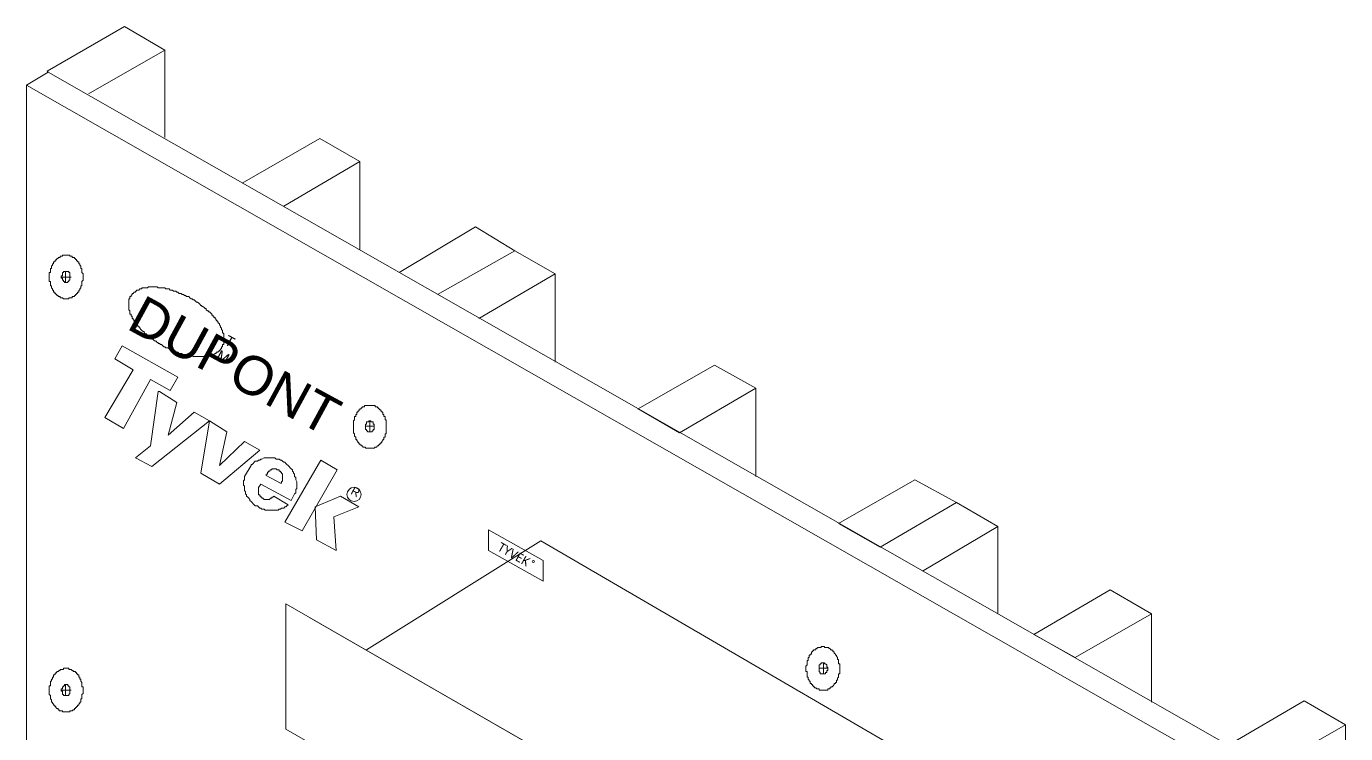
# Model space of a CAD drawing. Header units: inches. Extents: x 0 to 32.7, y -0.1 to 22.9.
# Drawn here: x 14.95 to 16.967, y 4.465 to 5.547 of the extents above; entities that cross this region are included whole.
import ezdxf

# ---------------------------------------------------------------- set-up
doc = ezdxf.new("R2010")
doc.units = ezdxf.units.IN
doc.header["$MEASUREMENT"] = 0
doc.layers.add('PDF_Geometry', color=7, linetype='Continuous', true_color=0x5d5d5d)
doc.layers.add('PDF_Text', color=7, linetype='Continuous')
doc.styles.add('PDF Arial', font='arial.ttf')
doc.styles.add('PDF Chief Blueprint', font='Chief_Blueprint.ttf')
doc.styles.add('PDF Malgun Gothic', font='malgun.ttf')

msp = doc.modelspace()

# ---------------------------------------------------------------- linework, layer by layer
at = {"layer": 'PDF_Geometry', "color": 253, "lineweight": 18, "true_color": 0xa2a2a2}
for points in [[(15.0454, 5.4436), (15.1621, 5.5103), (15.1004, 5.5469), (14.9821, 5.4786), (14.9838, 5.4769)], [(15.1621, 5.3769), (15.1621, 5.5103)], [(15.3438, 5.2719), (15.4604, 5.3403), (15.3988, 5.3753), (15.2804, 5.3069)], [(15.4604, 5.2053), (15.4604, 5.3403)], [(15.5204, 5.1703), (15.6371, 5.2403), (15.6971, 5.2036)], [(15.6421, 5.1003), (15.7588, 5.1686), (15.6971, 5.2036), (15.5788, 5.1369)], [(15.7588, 5.0336), (15.7588, 5.1686)], [(16.0654, 4.8586), (16.0654, 4.9936), (16.0021, 5.0286), (15.8854, 4.9619), (15.9488, 4.9253), (16.0654, 4.9936)], [(16.3721, 4.8186), (16.4354, 4.7819), (16.3204, 4.7136)], [(16.4354, 4.7819), (16.4354, 4.6486)], [(16.6704, 4.5136), (16.6704, 4.6486), (16.6071, 4.6853), (16.4904, 4.6169), (16.5538, 4.5819), (16.6704, 4.6486)], [(16.8504, 1.4636), (16.9671, 1.5319), (16.9671, 4.4786), (16.9038, 4.5153), (16.7871, 4.4469), (16.8504, 4.4119), (16.9671, 4.4786)]]:
    msp.add_lwpolyline(points, dxfattribs=at)
at = {"layer": 'PDF_Geometry', "color": 254, "lineweight": 18, "true_color": 0xe1e1e1}
msp.add_lwpolyline([(16.8171, 1.4453), (16.8504, 1.4636), (16.8504, 4.4119), (14.9838, 5.4769), (14.9504, 5.4569)], dxfattribs=at)
at = {"layer": 'PDF_Geometry', "color": 7, "lineweight": 18}
msp.add_lwpolyline([(16.8171, 1.4453), (16.8171, 4.3919), (14.9504, 5.4569), (14.9504, 2.5253)], close=True, dxfattribs=at)
at = {"layer": 'PDF_Geometry', "lineweight": 18}
for points in [[(15.0104, 5.1969), (15.0121, 5.1969), (15.0138, 5.1969), (15.0154, 5.1969), (15.0171, 5.1969), (15.0171, 5.1953), (15.0188, 5.1953), (15.0204, 5.1953), (15.0204, 5.1936), (15.0221, 5.1936), (15.0238, 5.1936), (15.0238, 5.1919), (15.0254, 5.1919), (15.0254, 5.1903), (15.0271, 5.1903), (15.0271, 5.1886), (15.0288, 5.1886), (15.0288, 5.1869), (15.0304, 5.1869), (15.0304, 5.1853), (15.0304, 5.1836), (15.0321, 5.1836), (15.0321, 5.1819), (15.0338, 5.1803), (15.0338, 5.1786), (15.0338, 5.1769), (15.0354, 5.1769), (15.0354, 5.1753), (15.0354, 5.1736), (15.0354, 5.1719), (15.0354, 5.1703), (15.0371, 5.1686), (15.0371, 5.1669), (15.0371, 5.1653), (15.0371, 5.1636), (15.0371, 5.1619), (15.0371, 5.1603), (15.0371, 5.1586), (15.0354, 5.1569), (15.0354, 5.1553), (15.0354, 5.1536), (15.0354, 5.1519), (15.0354, 5.1503), (15.0338, 5.1503), (15.0338, 5.1486), (15.0338, 5.1469), (15.0321, 5.1453), (15.0321, 5.1436), (15.0304, 5.1436), (15.0304, 5.1419), (15.0304, 5.1403), (15.0288, 5.1403), (15.0288, 5.1386), (15.0271, 5.1386), (15.0271, 5.1369), (15.0254, 5.1369), (15.0254, 5.1353), (15.0238, 5.1353), (15.0238, 5.1336), (15.0221, 5.1336), (15.0204, 5.1336), (15.0204, 5.1319), (15.0188, 5.1319), (15.0171, 5.1319), (15.0154, 5.1319), (15.0154, 5.1303), (15.0138, 5.1303), (15.0121, 5.1303), (15.0104, 5.1303), (15.0088, 5.1303), (15.0071, 5.1303), (15.0054, 5.1319), (15.0038, 5.1319), (15.0021, 5.1319), (15.0021, 5.1336), (15.0004, 5.1336), (14.9988, 5.1336), (14.9988, 5.1353), (14.9971, 5.1353), (14.9971, 5.1369), (14.9954, 5.1369), (14.9954, 5.1386), (14.9938, 5.1386), (14.9938, 5.1403), (14.9921, 5.1403), (14.9921, 5.1419), (14.9921, 5.1436), (14.9904, 5.1436), (14.9904, 5.1453), (14.9888, 5.1469), (14.9888, 5.1486), (14.9888, 5.1503), (14.9871, 5.1503), (14.9871, 5.1519), (14.9871, 5.1536), (14.9871, 5.1553), (14.9871, 5.1569), (14.9854, 5.1569), (14.9854, 5.1586), (14.9854, 5.1603), (14.9854, 5.1619), (14.9854, 5.1636), (14.9854, 5.1653), (14.9854, 5.1669), (14.9854, 5.1686), (14.9854, 5.1703), (14.9871, 5.1703), (14.9871, 5.1719), (14.9871, 5.1736), (14.9871, 5.1753), (14.9871, 5.1769), (14.9888, 5.1769), (14.9888, 5.1786), (14.9888, 5.1803), (14.9904, 5.1819), (14.9904, 5.1836), (14.9921, 5.1836), (14.9921, 5.1853), (14.9921, 5.1869), (14.9938, 5.1869), (14.9938, 5.1886), (14.9954, 5.1886), (14.9954, 5.1903), (14.9971, 5.1903), (14.9971, 5.1919), (14.9988, 5.1919), (14.9988, 5.1936), (15.0004, 5.1936), (15.0021, 5.1936), (15.0021, 5.1953), (15.0038, 5.1953), (15.0054, 5.1953), (15.0054, 5.1969), (15.0071, 5.1969), (15.0088, 5.1969)], [(15.4754, 4.9669), (15.4771, 4.9669), (15.4788, 4.9669), (15.4804, 4.9669), (15.4821, 4.9669), (15.4838, 4.9669), (15.4838, 4.9653), (15.4854, 4.9653), (15.4871, 4.9653), (15.4871, 4.9636), (15.4888, 4.9636), (15.4888, 4.9619), (15.4904, 4.9619), (15.4904, 4.9603), (15.4921, 4.9603), (15.4921, 4.9586), (15.4938, 4.9586), (15.4938, 4.9569), (15.4954, 4.9569), (15.4954, 4.9553), (15.4954, 4.9536), (15.4971, 4.9536), (15.4971, 4.9519), (15.4971, 4.9503), (15.4988, 4.9503), (15.4988, 4.9486), (15.4988, 4.9469), (15.4988, 4.9453), (15.5004, 4.9453), (15.5004, 4.9436), (15.5004, 4.9419), (15.5004, 4.9403), (15.5004, 4.9386), (15.5004, 4.9369), (15.5004, 4.9353), (15.5004, 4.9336), (15.5004, 4.9319), (15.5004, 4.9303), (15.5004, 4.9286), (15.5004, 4.9269), (15.5004, 4.9253), (15.5004, 4.9236), (15.4988, 4.9236), (15.4988, 4.9219), (15.4988, 4.9203), (15.4988, 4.9186), (15.4971, 4.9186), (15.4971, 4.9169), (15.4971, 4.9153), (15.4954, 4.9153), (15.4954, 4.9136), (15.4938, 4.9119), (15.4938, 4.9103), (15.4921, 4.9103), (15.4921, 4.9086), (15.4904, 4.9086), (15.4904, 4.9069), (15.4888, 4.9069), (15.4888, 4.9053), (15.4871, 4.9053), (15.4854, 4.9036), (15.4838, 4.9036), (15.4821, 4.9019), (15.4804, 4.9019), (15.4788, 4.9019), (15.4771, 4.9019), (15.4754, 4.9019), (15.4738, 4.9019), (15.4721, 4.9019), (15.4704, 4.9019), (15.4688, 4.9019), (15.4688, 4.9036), (15.4671, 4.9036), (15.4654, 4.9036), (15.4638, 4.9053), (15.4621, 4.9053), (15.4621, 4.9069), (15.4604, 4.9069), (15.4604, 4.9086), (15.4588, 4.9086), (15.4588, 4.9103), (15.4571, 4.9103), (15.4571, 4.9119), (15.4554, 4.9136), (15.4554, 4.9153), (15.4538, 4.9153), (15.4538, 4.9169), (15.4538, 4.9186), (15.4521, 4.9203), (15.4521, 4.9219), (15.4521, 4.9236), (15.4504, 4.9253), (15.4504, 4.9269), (15.4504, 4.9286), (15.4504, 4.9303), (15.4504, 4.9319), (15.4504, 4.9336), (15.4504, 4.9353), (15.4504, 4.9369), (15.4504, 4.9386), (15.4504, 4.9403), (15.4504, 4.9419), (15.4504, 4.9436), (15.4521, 4.9453), (15.4521, 4.9469), (15.4521, 4.9486), (15.4521, 4.9503), (15.4538, 4.9503), (15.4538, 4.9519), (15.4538, 4.9536), (15.4554, 4.9536), (15.4554, 4.9553), (15.4554, 4.9569), (15.4571, 4.9569), (15.4571, 4.9586), (15.4588, 4.9586), (15.4588, 4.9603), (15.4604, 4.9603), (15.4604, 4.9619), (15.4621, 4.9619), (15.4621, 4.9636), (15.4638, 4.9636), (15.4638, 4.9653), (15.4654, 4.9653), (15.4671, 4.9653), (15.4671, 4.9669), (15.4688, 4.9669), (15.4704, 4.9669), (15.4721, 4.9669), (15.4738, 4.9669)], [(16.1688, 4.5986), (16.1704, 4.5986), (16.1704, 4.5969), (16.1721, 4.5969), (16.1738, 4.5969), (16.1754, 4.5969), (16.1771, 4.5969), (16.1771, 4.5953), (16.1788, 4.5953), (16.1804, 4.5936), (16.1821, 4.5936), (16.1821, 4.5919), (16.1838, 4.5919), (16.1838, 4.5903), (16.1854, 4.5903), (16.1854, 4.5886), (16.1871, 4.5869), (16.1871, 4.5853), (16.1888, 4.5853), (16.1888, 4.5836), (16.1904, 4.5819), (16.1904, 4.5803), (16.1904, 4.5786), (16.1921, 4.5786), (16.1921, 4.5769), (16.1921, 4.5753), (16.1921, 4.5736), (16.1921, 4.5719), (16.1938, 4.5719), (16.1938, 4.5703), (16.1938, 4.5686), (16.1938, 4.5669), (16.1938, 4.5653), (16.1938, 4.5636), (16.1938, 4.5619), (16.1938, 4.5603), (16.1938, 4.5586), (16.1938, 4.5569), (16.1921, 4.5569), (16.1921, 4.5553), (16.1921, 4.5536), (16.1921, 4.5519), (16.1904, 4.5503), (16.1904, 4.5486), (16.1904, 4.5469), (16.1888, 4.5469), (16.1888, 4.5453), (16.1888, 4.5436), (16.1871, 4.5436), (16.1871, 4.5419), (16.1854, 4.5419), (16.1854, 4.5403), (16.1838, 4.5386), (16.1821, 4.5369), (16.1804, 4.5369), (16.1804, 4.5353), (16.1788, 4.5353), (16.1788, 4.5336), (16.1771, 4.5336), (16.1754, 4.5336), (16.1754, 4.5319), (16.1738, 4.5319), (16.1721, 4.5319), (16.1704, 4.5319), (16.1688, 4.5319), (16.1671, 4.5319), (16.1654, 4.5319), (16.1638, 4.5319), (16.1621, 4.5319), (16.1621, 4.5336), (16.1604, 4.5336), (16.1588, 4.5336), (16.1571, 4.5353), (16.1554, 4.5353), (16.1554, 4.5369), (16.1538, 4.5369), (16.1538, 4.5386), (16.1521, 4.5386), (16.1521, 4.5403), (16.1504, 4.5403), (16.1504, 4.5419), (16.1488, 4.5419), (16.1488, 4.5436), (16.1488, 4.5453), (16.1471, 4.5453), (16.1471, 4.5469), (16.1454, 4.5486), (16.1454, 4.5503), (16.1454, 4.5519), (16.1438, 4.5519), (16.1438, 4.5536), (16.1438, 4.5553), (16.1438, 4.5569), (16.1438, 4.5586), (16.1438, 4.5603), (16.1421, 4.5603), (16.1421, 4.5619), (16.1421, 4.5636), (16.1421, 4.5653), (16.1421, 4.5669), (16.1421, 4.5686), (16.1438, 4.5703), (16.1438, 4.5719), (16.1438, 4.5736), (16.1438, 4.5753), (16.1438, 4.5769), (16.1454, 4.5769), (16.1454, 4.5786), (16.1454, 4.5803), (16.1454, 4.5819), (16.1471, 4.5819), (16.1471, 4.5836), (16.1471, 4.5853), (16.1488, 4.5853), (16.1488, 4.5869), (16.1504, 4.5869), (16.1504, 4.5886), (16.1504, 4.5903), (16.1521, 4.5903), (16.1521, 4.5919), (16.1538, 4.5919), (16.1538, 4.5936), (16.1554, 4.5936), (16.1571, 4.5936), (16.1571, 4.5953), (16.1588, 4.5953), (16.1604, 4.5969), (16.1621, 4.5969), (16.1638, 4.5969), (16.1654, 4.5969), (16.1654, 4.5986), (16.1671, 4.5986)], [(15.0104, 4.5653), (15.0121, 4.5653), (15.0138, 4.5653), (15.0154, 4.5653), (15.0154, 4.5636), (15.0171, 4.5636), (15.0188, 4.5636), (15.0204, 4.5619), (15.0221, 4.5619), (15.0221, 4.5603), (15.0238, 4.5603), (15.0254, 4.5603), (15.0254, 4.5586), (15.0271, 4.5586), (15.0271, 4.5569), (15.0288, 4.5569), (15.0288, 4.5553), (15.0304, 4.5553), (15.0304, 4.5536), (15.0304, 4.5519), (15.0321, 4.5519), (15.0321, 4.5503), (15.0321, 4.5486), (15.0338, 4.5486), (15.0338, 4.5469), (15.0338, 4.5453), (15.0354, 4.5436), (15.0354, 4.5419), (15.0354, 4.5403), (15.0354, 4.5386), (15.0354, 4.5369), (15.0371, 4.5369), (15.0371, 4.5353), (15.0371, 4.5336), (15.0371, 4.5319), (15.0371, 4.5303), (15.0371, 4.5286), (15.0371, 4.5269), (15.0354, 4.5253), (15.0354, 4.5236), (15.0354, 4.5219), (15.0354, 4.5203), (15.0354, 4.5186), (15.0338, 4.5186), (15.0338, 4.5169), (15.0338, 4.5153), (15.0338, 4.5136), (15.0321, 4.5136), (15.0321, 4.5119), (15.0304, 4.5103), (15.0304, 4.5086), (15.0288, 4.5086), (15.0288, 4.5069), (15.0271, 4.5069), (15.0271, 4.5053), (15.0254, 4.5053), (15.0254, 4.5036), (15.0238, 4.5036), (15.0238, 4.5019), (15.0221, 4.5019), (15.0204, 4.5003), (15.0188, 4.5003), (15.0171, 4.5003), (15.0171, 4.4986), (15.0154, 4.4986), (15.0138, 4.4986), (15.0121, 4.4986), (15.0104, 4.4986), (15.0088, 4.4986), (15.0071, 4.4986), (15.0054, 4.4986), (15.0054, 4.5003), (15.0038, 4.5003), (15.0021, 4.5003), (15.0004, 4.5003), (15.0004, 4.5019), (14.9988, 4.5019), (14.9988, 4.5036), (14.9971, 4.5036), (14.9954, 4.5053), (14.9954, 4.5069), (14.9938, 4.5069), (14.9938, 4.5086), (14.9921, 4.5086), (14.9921, 4.5103), (14.9904, 4.5119), (14.9904, 4.5136), (14.9888, 4.5136), (14.9888, 4.5153), (14.9888, 4.5169), (14.9871, 4.5186), (14.9871, 4.5203), (14.9871, 4.5219), (14.9871, 4.5236), (14.9854, 4.5253), (14.9854, 4.5269), (14.9854, 4.5286), (14.9854, 4.5303), (14.9854, 4.5319), (14.9854, 4.5336), (14.9854, 4.5353), (14.9854, 4.5369), (14.9854, 4.5386), (14.9871, 4.5386), (14.9871, 4.5403), (14.9871, 4.5419), (14.9871, 4.5436), (14.9871, 4.5453), (14.9888, 4.5453), (14.9888, 4.5469), (14.9888, 4.5486), (14.9904, 4.5486), (14.9904, 4.5503), (14.9904, 4.5519), (14.9921, 4.5519), (14.9921, 4.5536), (14.9921, 4.5553), (14.9938, 4.5553), (14.9938, 4.5569), (14.9954, 4.5569), (14.9954, 4.5586), (14.9971, 4.5586), (14.9971, 4.5603), (14.9988, 4.5603), (15.0004, 4.5619), (15.0021, 4.5619), (15.0021, 4.5636), (15.0038, 4.5636), (15.0054, 4.5636), (15.0071, 4.5636), (15.0071, 4.5653), (15.0088, 4.5653)]]:
    msp.add_lwpolyline(points, close=True, dxfattribs=at)
at = {"layer": 'PDF_Geometry', "color": 251, "lineweight": 18, "true_color": 0x686868}
for points in [[(15.0104, 5.1719), (15.0121, 5.1719), (15.0138, 5.1719), (15.0154, 5.1719), (15.0154, 5.1703), (15.0171, 5.1703), (15.0171, 5.1686), (15.0171, 5.1669), (15.0171, 5.1653), (15.0171, 5.1636), (15.0188, 5.1636), (15.0171, 5.1636), (15.0171, 5.1619), (15.0171, 5.1603), (15.0171, 5.1586), (15.0154, 5.1586), (15.0154, 5.1569), (15.0138, 5.1569), (15.0138, 5.1553), (15.0121, 5.1553), (15.0104, 5.1553), (15.0088, 5.1553), (15.0088, 5.1569), (15.0071, 5.1569), (15.0071, 5.1586), (15.0054, 5.1586), (15.0054, 5.1603), (15.0054, 5.1619), (15.0038, 5.1619), (15.0038, 5.1636), (15.0038, 5.1653), (15.0054, 5.1653), (15.0054, 5.1669), (15.0054, 5.1686), (15.0054, 5.1703), (15.0071, 5.1703), (15.0071, 5.1719), (15.0088, 5.1719)], [(15.2504, 5.0569), (15.2488, 5.0569), (15.2488, 5.0553), (15.2488, 5.0536), (15.2471, 5.0536), (15.2471, 5.0519), (15.2454, 5.0519), (15.2454, 5.0503), (15.2438, 5.0503), (15.2438, 5.0486), (15.2421, 5.0486), (15.2404, 5.0486), (15.2404, 5.0469), (15.2388, 5.0469), (15.2371, 5.0453), (15.2354, 5.0453), (15.2338, 5.0453), (15.2321, 5.0436), (15.2304, 5.0436), (15.2288, 5.0436), (15.2271, 5.0436), (15.2271, 5.0419), (15.2254, 5.0419), (15.2238, 5.0419), (15.2221, 5.0419), (15.2204, 5.0419), (15.2188, 5.0419), (15.2171, 5.0419), (15.2154, 5.0419), (15.2138, 5.0419), (15.2121, 5.0419), (15.2104, 5.0419), (15.2088, 5.0419), (15.2071, 5.0419), (15.2054, 5.0419), (15.2038, 5.0436), (15.2021, 5.0436), (15.2004, 5.0436), (15.1988, 5.0436), (15.1971, 5.0436), (15.1954, 5.0453), (15.1938, 5.0453), (15.1921, 5.0453), (15.1904, 5.0453), (15.1888, 5.0453), (15.1888, 5.0469), (15.1871, 5.0469), (15.1854, 5.0469), (15.1838, 5.0469), (15.1821, 5.0486), (15.1804, 5.0486), (15.1788, 5.0486), (15.1788, 5.0503), (15.1771, 5.0503), (15.1754, 5.0503), (15.1738, 5.0519), (15.1721, 5.0519), (15.1704, 5.0519), (15.1688, 5.0536), (15.1671, 5.0553), (15.1654, 5.0553), (15.1638, 5.0553), (15.1621, 5.0569), (15.1604, 5.0569), (15.1588, 5.0586), (15.1571, 5.0603), (15.1554, 5.0603), (15.1538, 5.0619), (15.1521, 5.0619), (15.1521, 5.0636), (15.1504, 5.0636), (15.1488, 5.0653), (15.1471, 5.0653), (15.1454, 5.0669), (15.1438, 5.0686), (15.1421, 5.0686), (15.1404, 5.0703), (15.1388, 5.0719), (15.1371, 5.0736), (15.1354, 5.0753), (15.1338, 5.0753), (15.1338, 5.0769), (15.1321, 5.0769), (15.1304, 5.0786), (15.1304, 5.0803), (15.1288, 5.0803), (15.1271, 5.0819), (15.1254, 5.0836), (15.1238, 5.0853), (15.1238, 5.0869), (15.1221, 5.0869), (15.1221, 5.0886), (15.1204, 5.0886), (15.1204, 5.0903), (15.1188, 5.0903), (15.1188, 5.0919), (15.1188, 5.0936), (15.1171, 5.0936), (15.1171, 5.0953), (15.1154, 5.0953), (15.1154, 5.0969), (15.1138, 5.0986), (15.1138, 5.1003), (15.1121, 5.1003), (15.1121, 5.1019), (15.1121, 5.1036), (15.1104, 5.1036), (15.1104, 5.1053), (15.1104, 5.1069), (15.1088, 5.1069), (15.1088, 5.1086), (15.1088, 5.1103), (15.1088, 5.1119), (15.1071, 5.1136), (15.1071, 5.1153), (15.1071, 5.1169), (15.1071, 5.1186), (15.1071, 5.1203), (15.1071, 5.1219), (15.1071, 5.1236), (15.1071, 5.1253), (15.1071, 5.1269), (15.1071, 5.1286), (15.1071, 5.1303), (15.1088, 5.1303), (15.1088, 5.1319), (15.1088, 5.1336), (15.1104, 5.1336), (15.1104, 5.1353), (15.1121, 5.1369), (15.1121, 5.1386), (15.1138, 5.1386), (15.1154, 5.1403), (15.1171, 5.1403), (15.1171, 5.1419), (15.1188, 5.1419), (15.1188, 5.1436), (15.1204, 5.1436), (15.1221, 5.1436), (15.1238, 5.1453), (15.1254, 5.1453), (15.1271, 5.1453), (15.1271, 5.1469), (15.1288, 5.1469), (15.1304, 5.1469), (15.1321, 5.1469), (15.1338, 5.1469), (15.1354, 5.1469), (15.1371, 5.1486), (15.1388, 5.1486), (15.1404, 5.1486), (15.1421, 5.1486), (15.1438, 5.1486), (15.1454, 5.1486), (15.1471, 5.1486), (15.1488, 5.1486), (15.1504, 5.1486), (15.1521, 5.1469), (15.1538, 5.1469), (15.1554, 5.1469), (15.1571, 5.1469), (15.1588, 5.1469), (15.1604, 5.1469), (15.1621, 5.1469), (15.1638, 5.1453), (15.1654, 5.1453), (15.1671, 5.1453), (15.1688, 5.1453), (15.1704, 5.1436), (15.1721, 5.1436), (15.1738, 5.1436), (15.1754, 5.1419), (15.1771, 5.1419), (15.1788, 5.1419), (15.1804, 5.1403), (15.1821, 5.1403), (15.1838, 5.1386), (15.1854, 5.1386), (15.1871, 5.1386), (15.1888, 5.1369), (15.1904, 5.1369), (15.1921, 5.1353), (15.1938, 5.1353), (15.1954, 5.1336), (15.1971, 5.1336), (15.1988, 5.1336), (15.2004, 5.1319), (15.2021, 5.1303), (15.2038, 5.1303), (15.2054, 5.1286), (15.2071, 5.1286), (15.2088, 5.1269), (15.2104, 5.1253), (15.2121, 5.1253), (15.2138, 5.1236), (15.2154, 5.1219), (15.2171, 5.1203), (15.2188, 5.1203), (15.2188, 5.1186), (15.2204, 5.1186), (15.2221, 5.1169), (15.2238, 5.1153), (15.2254, 5.1153), (15.2254, 5.1136), (15.2271, 5.1119), (15.2288, 5.1119), (15.2288, 5.1103), (15.2304, 5.1103), (15.2321, 5.1086), (15.2338, 5.1069), (15.2338, 5.1053), (15.2354, 5.1053), (15.2354, 5.1036), (15.2371, 5.1036), (15.2371, 5.1019), (15.2388, 5.1019), (15.2388, 5.1003), (15.2404, 5.0986), (15.2404, 5.0969), (15.2421, 5.0969), (15.2421, 5.0953), (15.2438, 5.0953), (15.2438, 5.0936), (15.2454, 5.0919), (15.2454, 5.0903), (15.2471, 5.0886), (15.2471, 5.0869), (15.2488, 5.0853), (15.2488, 5.0836), (15.2504, 5.0819), (15.2504, 5.0803), (15.2504, 5.0786), (15.2521, 5.0769), (15.2521, 5.0753), (15.2521, 5.0736), (15.2521, 5.0719), (15.2521, 5.0703), (15.2521, 5.0686), (15.2521, 5.0669), (15.2521, 5.0653), (15.2521, 5.0636), (15.2521, 5.0619), (15.2521, 5.0603), (15.2504, 5.0603), (15.2504, 5.0586)], [(15.1821, 5.0103), (15.1704, 4.9903), (15.1404, 5.0069), (15.0988, 4.9319), (15.0704, 4.9486), (15.1138, 5.0219), (15.0854, 5.0386), (15.0971, 5.0586)], [(15.1538, 4.9886), (15.1804, 4.9719), (15.1671, 4.9219), (15.2071, 4.9569), (15.2304, 4.9436), (15.1421, 4.8736), (15.1171, 4.8869), (15.1404, 4.9053), (15.1521, 4.9886)], [(15.2571, 4.9269), (15.2454, 4.8753), (15.2838, 4.9119), (15.3071, 4.8986), (15.2454, 4.8469), (15.2171, 4.8636), (15.2304, 4.9436)], [(15.4754, 4.9436), (15.4771, 4.9436), (15.4771, 4.9419), (15.4788, 4.9419), (15.4804, 4.9419), (15.4804, 4.9403), (15.4804, 4.9386), (15.4821, 4.9386), (15.4821, 4.9369), (15.4821, 4.9353), (15.4821, 4.9336), (15.4821, 4.9319), (15.4821, 4.9303), (15.4804, 4.9303), (15.4804, 4.9286), (15.4788, 4.9286), (15.4788, 4.9269), (15.4771, 4.9269), (15.4754, 4.9269), (15.4738, 4.9269), (15.4721, 4.9269), (15.4721, 4.9286), (15.4704, 4.9286), (15.4704, 4.9303), (15.4688, 4.9303), (15.4688, 4.9319), (15.4688, 4.9336), (15.4688, 4.9353), (15.4688, 4.9369), (15.4688, 4.9386), (15.4704, 4.9386), (15.4704, 4.9403), (15.4704, 4.9419), (15.4721, 4.9419), (15.4738, 4.9419), (15.4738, 4.9436)], [(15.3504, 4.8753), (15.3488, 4.8769), (15.3471, 4.8786), (15.3454, 4.8803), (15.3438, 4.8803), (15.3421, 4.8819), (15.3404, 4.8836), (15.3388, 4.8836), (15.3371, 4.8853), (15.3338, 4.8853), (15.3321, 4.8853), (15.3304, 4.8869), (15.3288, 4.8869), (15.3254, 4.8869), (15.3238, 4.8869), (15.3221, 4.8869), (15.3188, 4.8869), (15.3171, 4.8869), (15.3154, 4.8869), (15.3138, 4.8869), (15.3104, 4.8853), (15.3088, 4.8853), (15.3071, 4.8836), (15.3054, 4.8836), (15.3038, 4.8819), (15.3004, 4.8819), (15.2988, 4.8803), (15.2971, 4.8786), (15.2954, 4.8769), (15.2938, 4.8769), (15.2938, 4.8753), (15.2838, 4.8586), (15.2838, 4.8569), (15.2838, 4.8536), (15.2821, 4.8519), (15.2821, 4.8503), (15.2821, 4.8486), (15.2821, 4.8453), (15.2838, 4.8436), (15.2838, 4.8419), (15.2838, 4.8386), (15.2838, 4.8369), (15.2854, 4.8353), (15.2854, 4.8319), (15.2871, 4.8303), (15.2871, 4.8286), (15.2888, 4.8269), (15.2904, 4.8253), (15.2921, 4.8236), (15.2921, 4.8219), (15.2938, 4.8203), (15.2954, 4.8186), (15.2971, 4.8169), (15.2988, 4.8153), (15.3004, 4.8136), (15.3038, 4.8136), (15.3054, 4.8119), (15.3071, 4.8103), (15.3088, 4.8103), (15.3104, 4.8086), (15.3138, 4.8086), (15.3154, 4.8069), (15.3171, 4.8069), (15.3188, 4.8069), (15.3221, 4.8069), (15.3238, 4.8069), (15.3254, 4.8069), (15.3288, 4.8069), (15.3304, 4.8069), (15.3321, 4.8069), (15.3354, 4.8069), (15.3371, 4.8086), (15.3388, 4.8086), (15.3404, 4.8103), (15.3438, 4.8103), (15.3454, 4.8119), (15.3471, 4.8119), (15.3488, 4.8136), (15.3504, 4.8153), (15.3288, 4.8286), (15.3271, 4.8269), (15.3254, 4.8269), (15.3254, 4.8253), (15.3238, 4.8253), (15.3221, 4.8236), (15.3204, 4.8236), (15.3188, 4.8236), (15.3171, 4.8236), (15.3154, 4.8236), (15.3138, 4.8236), (15.3121, 4.8253), (15.3104, 4.8253), (15.3104, 4.8269), (15.3088, 4.8269), (15.3088, 4.8286), (15.3071, 4.8286), (15.3071, 4.8303), (15.3054, 4.8303), (15.3054, 4.8319), (15.3054, 4.8336), (15.3054, 4.8353), (15.3054, 4.8369), (15.3054, 4.8386), (15.3054, 4.8403), (15.3054, 4.8419), (15.3088, 4.8469), (15.3554, 4.8219), (15.3604, 4.8319), (15.3621, 4.8336), (15.3621, 4.8353), (15.3621, 4.8386), (15.3638, 4.8403), (15.3638, 4.8419), (15.3638, 4.8436), (15.3638, 4.8469), (15.3638, 4.8486), (15.3638, 4.8503), (15.3621, 4.8536), (15.3621, 4.8553), (15.3621, 4.8569), (15.3604, 4.8586), (15.3604, 4.8619), (15.3588, 4.8636), (15.3588, 4.8653), (15.3571, 4.8669), (15.3571, 4.8686), (15.3554, 4.8703), (15.3538, 4.8719), (15.3521, 4.8736)], [(15.4254, 4.8686), (15.3721, 4.7753), (15.3454, 4.7886), (15.4004, 4.8836)], [(15.3171, 4.8603), (15.3388, 4.8486), (15.3404, 4.8486), (15.3404, 4.8503), (15.3421, 4.8519), (15.3421, 4.8536), (15.3421, 4.8553), (15.3421, 4.8569), (15.3421, 4.8586), (15.3421, 4.8603), (15.3421, 4.8619), (15.3404, 4.8636), (15.3404, 4.8653), (15.3388, 4.8653), (15.3388, 4.8669), (15.3371, 4.8669), (15.3371, 4.8686), (15.3354, 4.8686), (15.3338, 4.8686), (15.3321, 4.8703), (15.3304, 4.8703), (15.3288, 4.8703), (15.3271, 4.8703), (15.3254, 4.8703), (15.3254, 4.8686), (15.3238, 4.8686), (15.3221, 4.8669), (15.3204, 4.8669), (15.3204, 4.8653), (15.3188, 4.8653), (15.3188, 4.8636), (15.3188, 4.8619), (15.3171, 4.8619)], [(15.4304, 4.8286), (15.4588, 4.8119), (15.4204, 4.7969), (15.4238, 4.7453), (15.3938, 4.7619), (15.3921, 4.8119)], [(16.1688, 4.5736), (16.1704, 4.5736), (16.1704, 4.5719), (16.1721, 4.5719), (16.1738, 4.5703), (16.1738, 4.5686), (16.1738, 4.5669), (16.1754, 4.5669), (16.1754, 4.5653), (16.1754, 4.5636), (16.1754, 4.5619), (16.1738, 4.5619), (16.1738, 4.5603), (16.1738, 4.5586), (16.1721, 4.5586), (16.1721, 4.5569), (16.1704, 4.5569), (16.1688, 4.5569), (16.1671, 4.5569), (16.1654, 4.5569), (16.1638, 4.5569), (16.1638, 4.5586), (16.1621, 4.5603), (16.1621, 4.5619), (16.1621, 4.5636), (16.1621, 4.5653), (16.1621, 4.5669), (16.1621, 4.5686), (16.1621, 4.5703), (16.1638, 4.5703), (16.1638, 4.5719), (16.1654, 4.5719), (16.1654, 4.5736), (16.1671, 4.5736)], [(15.0104, 4.5403), (15.0121, 4.5403), (15.0138, 4.5403), (15.0138, 4.5386), (15.0154, 4.5386), (15.0154, 4.5369), (15.0171, 4.5369), (15.0171, 4.5353), (15.0171, 4.5336), (15.0171, 4.5319), (15.0188, 4.5319), (15.0171, 4.5319), (15.0171, 4.5303), (15.0171, 4.5286), (15.0171, 4.5269), (15.0154, 4.5253), (15.0154, 4.5236), (15.0138, 4.5236), (15.0121, 4.5236), (15.0104, 4.5236), (15.0088, 4.5236), (15.0071, 4.5236), (15.0071, 4.5253), (15.0054, 4.5253), (15.0054, 4.5269), (15.0054, 4.5286), (15.0054, 4.5303), (15.0038, 4.5303), (15.0038, 4.5319), (15.0038, 4.5336), (15.0054, 4.5336), (15.0054, 4.5353), (15.0054, 4.5369), (15.0071, 4.5369), (15.0071, 4.5386), (15.0088, 4.5386), (15.0088, 4.5403)]]:
    msp.add_lwpolyline(points, close=True, dxfattribs=at)
for points in [[(15.0038, 5.1636), (15.0188, 5.1636)], [(15.0104, 5.1719), (15.0104, 5.1553)], [(15.4754, 4.9436), (15.4754, 4.9269)], [(15.4688, 4.9353), (15.4821, 4.9353)], [(16.5221, 3.9869), (15.3821, 4.6436)], [(16.1621, 4.5653), (16.1754, 4.5653)], [(16.1688, 4.5736), (16.1688, 4.5569)], [(15.0104, 4.5403), (15.0104, 4.5236)], [(15.0038, 4.5319), (15.0188, 4.5319)]]:
    msp.add_lwpolyline(points, dxfattribs=at)
at = {"layer": 'PDF_Geometry', "color": 253, "lineweight": 18, "true_color": 0xa2a2a2}
msp.add_lwpolyline([(16.3721, 4.8186), (16.2554, 4.7503), (16.1921, 4.7869), (16.3088, 4.8536)], close=True, dxfattribs=at)
at = {"layer": 'PDF_Geometry', "color": 7, "lineweight": 18}
msp.add_lwpolyline([(16.3771, 4.0703), (16.3204, 4.4203), (15.7371, 4.7603), (15.4704, 4.5936)], dxfattribs=at)
at = {"layer": 'PDF_Geometry', "color": 254, "lineweight": 18, "true_color": 0xe1e1e1}
msp.add_lwpolyline([(15.7404, 4.6986), (15.6571, 4.7453), (15.6571, 4.7769), (15.7404, 4.7303)], close=True, dxfattribs=at)
at = {"layer": 'PDF_Geometry', "color": 252, "lineweight": 18, "true_color": 0x929292}
msp.add_lwpolyline([(16.5371, 3.7869), (15.3471, 4.4719), (15.3471, 4.6636), (16.5371, 3.9786)], close=True, dxfattribs=at)
at = {"layer": 'PDF_Geometry', "color": 251, "lineweight": 18, "true_color": 0x686868}
for centre, radius in [((15.4513, 4.8311), 0.0108), ((15.7254, 4.7286), 0.00167)]:
    msp.add_circle(centre, radius, dxfattribs=at)

# ---------------------------------------------------------------- texts
at = {"layer": 'PDF_Text', "color": 251, "true_color": 0x686868, "attachment_point": 7}
for s, insert, char_height, rotation, style in [('DUPONT', (15.1012, 5.0848), 0.05918, 331.478, 'PDF Arial'), ('T', (15.2517, 5.0616), 0.0156, 331.478, 'PDF Arial'), ('M', (15.2394, 5.0389), 0.0156, 331.478, 'PDF Arial'), ('R', (15.445, 4.8324), 0.0129, 331.478, 'PDF Chief Blueprint'), ('TYVEK', (15.6694, 4.7464), 0.01387, 330.4041, 'PDF Malgun Gothic'), ('R', (15.725, 4.7287), 0.00156, 330.4041, 'PDF Chief Blueprint')]:
    msp.add_mtext(s, dxfattribs=dict(at, insert=insert, char_height=char_height, rotation=rotation, style=style))

doc.saveas('drawing.dxf')
